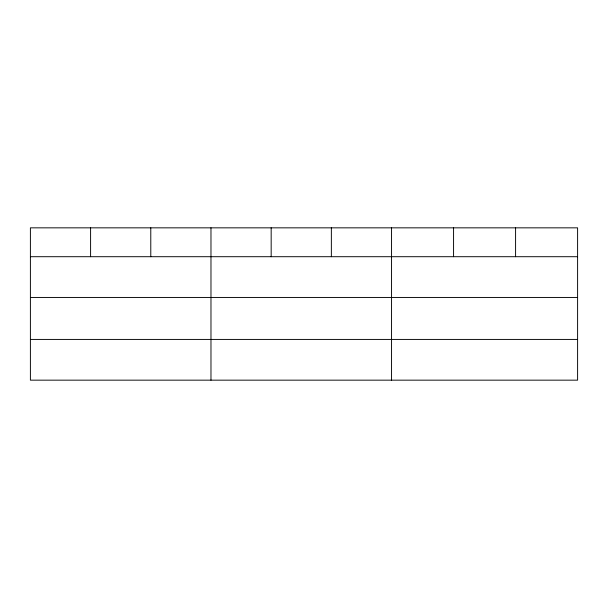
<?xml version="1.0" encoding="UTF-8"?>
<svg xmlns="http://www.w3.org/2000/svg" width="608" height="608" viewBox="0 0 608 608"><rect width="100%" height="100%" fill="white"/><g stroke="black" fill="none" stroke-linecap="round" stroke-linejoin="round"><path stroke-width="0.91" d="M577.6 297.449L577.6 227.84L30.4 227.84L30.4 380.16L577.6 380.16L577.6 297.449L30.4 297.449M30.4 256.705L577.6 256.705M30.4 339.424L577.6 339.424M515.584 227.84L515.584 256.705M453.568 227.84L453.568 256.705M391.552 227.84L391.552 380.16M331.36 227.84L331.36 256.705M271.168 227.84L271.168 256.705M210.976 227.84L210.976 380.16M150.784 227.84L150.784 256.705M90.592 227.84L90.592 256.705"/></g></svg>
